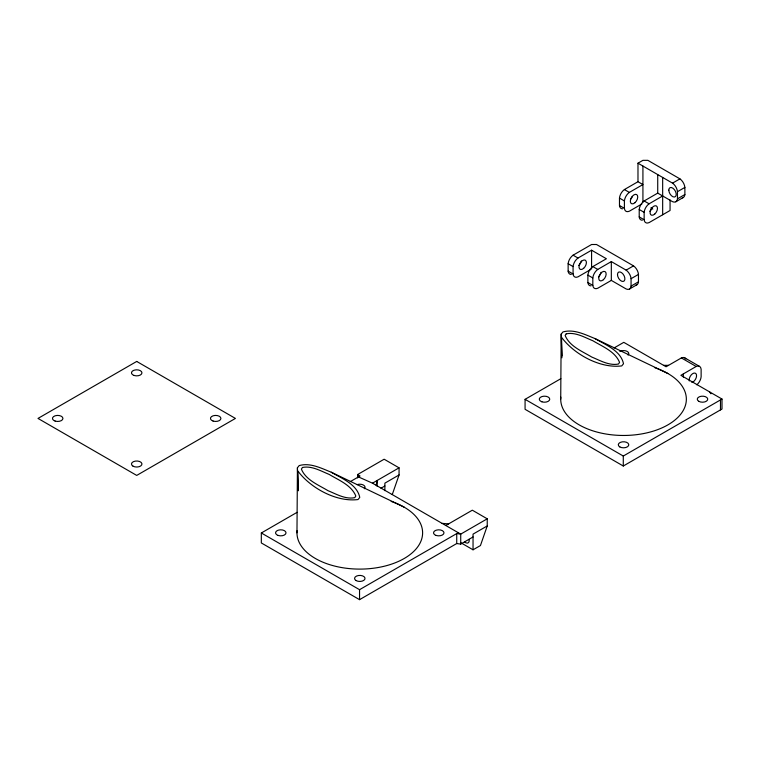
<?xml version="1.0" encoding="UTF-8"?>
<svg xmlns="http://www.w3.org/2000/svg" width="760" height="760" viewBox="0 0 760 760"><rect width="100%" height="100%" fill="white"/><g stroke="black" fill="none" stroke-linecap="round" stroke-linejoin="round"><path stroke-width="1.14" d="M461.111 542.906L473.043 549.803L473.043 534.128L487.236 525.939L487.236 518.814L472.321 510.197L445.806 525.502M296.97 532.836L297.426 467.761L299.183 465.585C310.137 462.431 321.299 468.255 331.284 472.226L404.215 507.186M560.718 399.19L561.174 334.115L562.932 331.949C573.885 328.795 585.038 334.609 595.033 338.589L667.954 373.549M376.19 485.317L377.188 480.462L377.188 486.4M392.274 494.551L399.057 474.962L399.057 467.837L384.142 459.22L357.57 474.563L357.57 477.888M487.236 525.939L480.453 545.528L473.043 549.803M622.601 208.81A7.856 4.531 -60 0 1 619.476 205.513L619.476 198.103A7.856 4.531 -60 0 1 624.406 189.553L637.982 181.716L637.982 163.191L642.922 160.341L647.852 160.341L679.934 178.866A7.856 4.531 60 0 1 684.874 187.416L684.874 194.541A7.856 4.531 60 0 1 682.29 197.809M641.943 203.927L629.346 211.204A7.856 4.531 -60 0 1 624.406 208.354L624.406 200.953A7.856 4.531 -60 0 1 629.346 192.403L642.922 184.566L637.982 181.716M637.982 163.191L672.533 183.141L679.934 178.866M642.342 220.21A7.856 4.531 -60 0 1 639.217 216.904L639.217 209.494A7.856 4.531 -60 0 1 644.147 200.953L657.723 193.116L672.533 201.666A7.856 4.531 60 0 0 677.464 198.816L684.874 194.541M670.063 199.918L670.063 210.491L649.087 222.604A7.856 4.531 -60 0 1 644.147 219.754L644.147 212.344A7.856 4.531 -60 0 1 649.087 203.803L662.663 195.966M677.464 198.816L677.464 191.691L684.874 187.416M571.264 274.445A7.856 4.531 -60 0 1 568.138 271.139L568.138 263.729A7.856 4.531 -60 0 1 573.078 255.189L591.584 244.501L596.514 244.501L633.536 265.867A7.856 4.531 60 0 1 638.466 274.417L638.466 281.827A7.856 4.531 60 0 1 635.892 285.104M590.615 269.562L578.008 276.839A7.856 4.531 -60 0 1 573.078 273.99L573.078 266.579A7.856 4.531 -60 0 1 578.008 258.039L591.584 250.201L606.394 258.751L592.819 266.579A7.856 4.531 -60 0 0 587.879 275.13L587.879 282.54A7.856 4.531 -60 0 0 591.014 285.845M675.868 201.751L683.278 197.476M592.819 285.389L592.819 277.979A7.856 4.531 -60 0 1 597.75 269.43L611.325 261.592L626.135 270.142A7.856 4.531 60 0 1 631.066 278.692L631.066 286.102A7.856 4.531 60 0 1 626.135 288.952L611.325 280.402L597.75 288.24A7.856 4.531 -60 0 1 592.819 285.389L587.879 282.54M626.135 270.142L633.536 265.867M631.066 278.692L638.466 274.417M631.066 286.102L638.466 281.827M629.47 289.037L636.88 284.762M473.043 536.978L460.721 544.093L456.731 543.542L359.547 599.659L261.326 542.953L261.326 532.978L297.103 512.325M350.265 481.631L360.041 475.988L357.57 474.563L358.435 476.909L372.485 483.18L460.721 534.119L487.236 518.814M372.485 483.18L399.057 467.837M696.815 384.816A7.856 4.531 -60 0 0 701.128 376.741L701.128 369.331A7.856 4.531 -60 0 0 696.188 366.481L680.894 375.316L722 399.048L722 409.022L623.285 466.013L525.075 409.308L525.075 399.332L560.851 378.68M614.004 347.994L623.779 342.342L666.083 366.766L681.387 357.931A7.856 4.531 -60 0 1 685.805 358.995M399.057 474.962L384.873 483.151L384.873 490.666M381.026 488.214L384.873 486.001M261.326 532.978L359.547 589.684L458.261 532.693M525.075 399.332L623.285 456.038L722 399.048M663.613 365.341L668.553 365.341M442.101 523.364L448.59 523.896M595.033 338.589C605.464 344.831 620.778 350.607 623.514 363.736L621.756 365.911C600.163 368.628 574.284 354.454 561.535 337.298L562.01 355.965M331.284 472.226C341.724 478.477 357.038 484.243 359.774 497.382L358.017 499.548C336.423 502.274 310.536 488.091 297.797 470.943L298.291 490.779M624.406 189.553L629.346 192.403M644.147 200.953L649.087 203.803M650.817 207.927L652.792 209.066M619.476 198.103L624.406 200.953M639.217 209.494L644.147 212.344M619.476 205.513L624.406 208.354M639.217 216.904L644.147 219.754M573.078 255.189L578.008 258.039M592.819 266.579L597.75 269.43M568.138 263.729L573.078 266.579M587.879 275.13L592.819 277.979M568.138 271.139L573.078 273.99M684.722 357.846L699.533 366.396M681.387 357.931L696.188 366.481M709.545 391.865L710.933 393.775M561.174 334.115L561.887 357.817M297.426 467.761L298.11 490.267M720.48 399.931L720.48 409.906M683.354 373.891L683.354 377.216M662.663 177.441L662.663 214.766M657.723 174.591L657.723 193.116M642.922 166.041L642.922 202.198M623.285 456.038L623.285 466.013M611.325 261.592L611.325 280.402M591.584 250.201L591.584 269.002M460.721 544.093L460.721 534.119L456.731 533.567L456.731 543.542M359.547 589.684L359.547 599.659M357.172 484.623A5.234 3.021 0 0 1 363.489 485.108A5.234 3.021 0 0 1 364.325 488.756M391.2 501.429A62.823 36.271 0 0 1 418.399 545.899A62.823 36.271 0 0 1 346.503 568.281A62.823 36.271 0 0 1 297.074 530.736M469.11 539.296A5.234 3.021 60 0 1 464.569 541.918M619.837 351.462A5.234 3.021 0 0 1 626.725 351.205A5.234 3.021 0 0 1 628.073 355.11M654.949 367.783A62.823 36.271 0 0 1 682.138 412.252A62.823 36.271 0 0 1 610.251 434.644A62.823 36.271 0 0 1 560.823 397.1M689.282 380.978A5.234 3.021 -60 0 1 692.54 373.74A5.234 3.021 -60 0 1 696.549 376.058A5.234 3.021 -60 0 1 691.904 382.489M581.343 260.927A5.234 3.021 -60 0 1 578.721 265.459M601.084 272.317A5.234 3.021 -60 0 1 598.462 276.858M632.301 196.536A5.234 3.021 -60 0 1 630.952 198.882M652.042 207.936A5.234 3.021 -60 0 1 649.8 211.223M672.533 183.141A7.856 4.531 60 0 1 677.464 191.691M302.461 467.466L301.387 469.119C305.843 480.054 318.516 484.947 328.044 490.703C336.414 494.104 345.439 499.567 354.758 497.657L355.832 496.014C351.376 485.07 338.703 480.177 329.175 474.42C320.805 471.019 311.78 465.566 302.461 467.466M566.209 333.83L565.136 335.474C569.591 346.417 582.255 351.31 591.793 357.067C600.153 360.468 609.178 365.921 618.497 364.021L619.571 362.368C615.115 351.433 602.452 346.541 592.914 340.784C584.554 337.383 575.529 331.92 566.209 333.83M136.714 361.437L38 418.427L136.714 475.418L235.419 418.427L136.714 361.437M133.009 466.155A5.234 3.021 0 0 0 141.768 464.806A5.234 3.021 0 0 0 135.356 461.101A5.234 3.021 0 0 0 133.009 466.155M134.093 375.459A5.234 3.021 0 0 0 141.949 372.837A5.234 3.021 0 0 0 134.093 370.215A5.234 3.021 0 0 0 134.093 375.459M55.081 421.049A5.234 3.021 0 0 0 62.938 418.427A5.234 3.021 0 0 0 55.081 415.815A5.234 3.021 0 0 0 55.081 421.049M213.066 421.049A5.234 3.021 0 0 0 220.913 418.427A5.234 3.021 0 0 0 213.066 415.815A5.234 3.021 0 0 0 213.066 421.049M278.16 535.448A5.234 3.021 0 0 0 286.017 532.836A5.234 3.021 0 0 0 278.16 530.214A5.234 3.021 0 0 0 278.16 535.448M356.088 580.564A5.234 3.021 0 0 0 364.847 579.206A5.234 3.021 0 0 0 358.435 575.51A5.234 3.021 0 0 0 356.088 580.564M436.145 535.448A5.234 3.021 0 0 0 443.992 532.836A5.234 3.021 0 0 0 436.145 530.214A5.234 3.021 0 0 0 436.145 535.448M541.908 401.812A5.234 3.021 0 0 0 549.755 399.19A5.234 3.021 0 0 0 541.908 396.577A5.234 3.021 0 0 0 541.908 401.812M619.837 446.927A5.234 3.021 0 0 0 628.596 445.569A5.234 3.021 0 0 0 622.183 441.864A5.234 3.021 0 0 0 619.837 446.927M698.801 401.327A5.234 3.021 0 0 0 707.56 399.978A5.234 3.021 0 0 0 701.147 396.273A5.234 3.021 0 0 0 698.801 401.327M583.661 268.308A5.234 3.021 -60 0 0 585.314 260.195A5.234 3.021 -60 0 0 579.12 265.687A5.234 3.021 -60 0 0 583.661 268.308M603.402 279.709A5.234 3.021 -60 0 0 605.055 271.595A5.234 3.021 -60 0 0 598.87 277.087A5.234 3.021 -60 0 0 603.402 279.709M617.49 274.559A5.234 3.021 60 0 0 623.048 281.466A5.234 3.021 60 0 0 623.048 274.065A5.234 3.021 60 0 0 617.49 274.559M634.989 202.673A5.234 3.021 -60 0 0 636.652 194.56A5.234 3.021 -60 0 0 630.458 200.051A5.234 3.021 -60 0 0 634.989 202.673M654.731 214.073A5.234 3.021 -60 0 0 656.393 205.96A5.234 3.021 -60 0 0 650.199 211.451A5.234 3.021 -60 0 0 654.731 214.073M668.828 190.123A5.234 3.021 60 0 0 674.386 197.03A5.234 3.021 60 0 0 674.386 189.63A5.234 3.021 60 0 0 668.828 190.123"/></g></svg>
